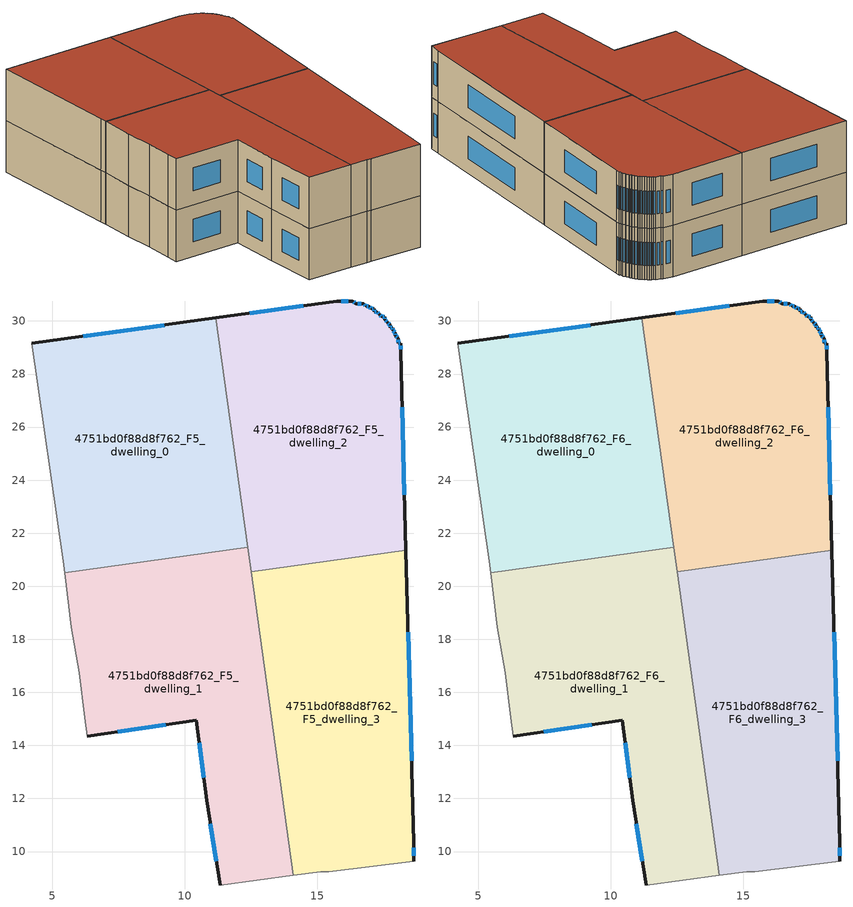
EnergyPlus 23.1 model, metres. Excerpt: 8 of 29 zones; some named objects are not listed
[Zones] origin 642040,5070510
4751bd0f88d8f762_F5_dwelling_0
 floor to 4751bd0f88d8f762_F4_dwelling_0 (EU_floor_Construction): 11.17,30.12 12.37,21.47 5.48,20.51 5.43,20.95 4.23,29.16 z15
 wall outside (EU_wall_Construction): 11.17,30.12 4.23,29.16 z15:18
 wall to 4751bd0f88d8f762_F5_dwelling_1 (EU_wall_Construction): 5.48,20.51 12.37,21.47 z15:18
 wall adiabatic (EU_wall_Construction): 4.23,29.16 5.43,20.95 5.48,20.51 z15:18
 wall to 4751bd0f88d8f762_F5_dwelling_2 (EU_wall_Construction): 12.37,21.47 11.17,30.12 z15:18
 window (EU_Window_Construction): 9.23,29.85 6.18,29.42 z15.84:17.16
4751bd0f88d8f762_F5_dwelling_1
 floor to 4751bd0f88d8f762_F4_dwelling_1 (EU_floor_Construction): 12.37,21.47 14.09,9.1 11.33,8.74 10.83,11.94 10.43,14.94 6.33,14.34 6.23,15.04 6.03,16.75 5.73,18.45 5.48,20.51 z15
 wall outside (EU_wall_Construction): 6.33,14.34 10.43,14.94 10.83,11.94 11.33,8.74 z15:18
 wall adiabatic (EU_wall_Construction): 5.48,20.51 5.73,18.45 6.03,16.75 6.23,15.04 6.33,14.34 / 11.33,8.74 14.09,9.1 z15:18
 wall to 4751bd0f88d8f762_F5_dwelling_3 (EU_wall_Construction): 14.09,9.1 12.5,20.54 z15:18
 wall to 4751bd0f88d8f762_F5_dwelling_2 (EU_wall_Construction): 12.5,20.54 12.37,21.47 z15:18
 window (EU_Window_Construction): 10.97,11.04 11.19,9.64 / 10.55,14.1 10.72,12.78 / 7.48,14.51 9.28,14.78 z15.84:17.16
4751bd0f88d8f762_F5_dwelling_2
 floor to 4751bd0f88d8f762_F4_dwelling_2 (EU_floor_Construction): 17.54,30.15 17.54,30.05 17.64,29.95 17.74,29.85 17.74,29.75 17.84,29.75 17.84,29.65 17.94,29.55 17.94,29.45 18.04,29.35 18.04,29.15 18.14,29.15 18.14,28.85 18.34,21.35 12.5,20.54 11.17,30.12 15.74,30.75 16.34,30.75 16.44,30.65 16.74,30.65 16.84,30.55 16.94,30.55 17.04,30.45 17.14,30.45 17.14,30.35 17.24,30.35 17.34,30.25 17.44,30.15 z15
 wall outside (EU_wall_Construction): 18.34,21.35 18.14,28.85 18.14,29.15 18.04,29.15 18.04,29.35 17.94,29.45 17.94,29.55 17.84,29.65 17.84,29.75 17.74,29.75 17.74,29.85 17.64,29.95 17.54,30.05 17.54,30.15 17.44,30.15 17.34,30.25 17.24,30.35 17.14,30.35 17.14,30.45 17.04,30.45 16.94,30.55 16.84,30.55 16.74,30.65 16.44,30.65 16.34,30.75 15.74,30.75 11.17,30.12 z15:18
 wall to 4751bd0f88d8f762_F5_dwelling_3 (EU_wall_Construction): 12.5,20.54 18.34,21.35 z15:18
 window (EU_Window_Construction): 16.91,30.55 16.87,30.55 / 17.01,30.48 16.97,30.52 / 17.11,30.45 17.07,30.45 / 17.14,30.38 17.14,30.42 / 17.21,30.35 17.17,30.35 / 17.31,30.28 17.27,30.32 / 17.41,30.18 17.37,30.22 / 17.51,30.15 17.47,30.15 / 17.54,30.08 17.54,30.12 / 17.61,29.98 17.57,30.02 / 17.71,29.88 17.67,29.92 / 17.74,29.78 17.74,29.82 / 17.81,29.75 17.77,29.75 / 17.84,29.68 17.84,29.72 / 17.91,29.58 17.87,29.62 / 17.94,29.48 17.94,29.52 / 18.01,29.38 17.97,29.42 / 18.04,29.21 18.04,29.29 / 18.11,29.15 18.07,29.15 / 18.14,28.94 18.14,29.07 / 18.29,23.45 18.2,26.75 / 14.46,30.58 12.45,30.3 / 16.17,30.75 15.91,30.75 / 16.41,30.68 16.37,30.72 / 16.66,30.65 16.53,30.65 / 16.81,30.58 16.77,30.62 z15.84:17.16
4751bd0f88d8f762_F5_dwelling_3
 floor to 4751bd0f88d8f762_F4_dwelling_3 (EU_floor_Construction): 18.34,21.35 18.64,10.34 18.64,9.64 15.44,9.24 15.14,9.24 14.09,9.1 12.5,20.54 z15
 wall outside (EU_wall_Construction): 18.64,9.64 18.64,10.34 18.34,21.35 z15:18
 wall adiabatic (EU_wall_Construction): 14.09,9.1 15.14,9.24 15.44,9.24 18.64,9.64 z15:18
 window (EU_Window_Construction): 18.55,13.42 18.42,18.27 / 18.64,9.83 18.64,10.14 z15.84:17.16
4751bd0f88d8f762_F6_dwelling_0
 floor to 4751bd0f88d8f762_F5_dwelling_0 (EU_floor_Construction): 11.17,30.12 12.37,21.47 5.48,20.51 5.43,20.95 4.23,29.16 z18
 wall outside (EU_wall_Construction): 11.17,30.12 4.23,29.16 z18:21
 wall to 4751bd0f88d8f762_F6_dwelling_1 (EU_wall_Construction): 5.48,20.51 12.37,21.47 z18:21
 wall adiabatic (EU_wall_Construction): 4.23,29.16 5.43,20.95 5.48,20.51 z18:21
 wall to 4751bd0f88d8f762_F6_dwelling_2 (EU_wall_Construction): 12.37,21.47 11.17,30.12 z18:21
 window (EU_Window_Construction): 9.23,29.85 6.18,29.42 z18.84:20.16
 roof outside (EU_roof_Construction): 12.37,21.47 11.17,30.12 4.23,29.16 5.43,20.95 5.48,20.51 z21
4751bd0f88d8f762_F6_dwelling_1
 floor to 4751bd0f88d8f762_F5_dwelling_1 (EU_floor_Construction): 12.37,21.47 14.09,9.1 11.33,8.74 10.83,11.94 10.43,14.94 6.33,14.34 6.23,15.04 6.03,16.75 5.73,18.45 5.48,20.51 z18
 wall outside (EU_wall_Construction): 6.33,14.34 10.43,14.94 10.83,11.94 11.33,8.74 z18:21
 wall adiabatic (EU_wall_Construction): 5.48,20.51 5.73,18.45 6.03,16.75 6.23,15.04 6.33,14.34 / 11.33,8.74 14.09,9.1 z18:21
 wall to 4751bd0f88d8f762_F6_dwelling_3 (EU_wall_Construction): 14.09,9.1 12.5,20.54 z18:21
 wall to 4751bd0f88d8f762_F6_dwelling_2 (EU_wall_Construction): 12.5,20.54 12.37,21.47 z18:21
 window (EU_Window_Construction): 10.97,11.04 11.19,9.64 / 10.55,14.1 10.72,12.78 / 7.48,14.51 9.28,14.78 z18.84:20.16
 roof outside (EU_roof_Construction): 14.09,9.1 12.37,21.47 5.48,20.51 5.73,18.45 6.03,16.75 6.23,15.04 6.33,14.34 10.43,14.94 10.83,11.94 11.33,8.74 z21
4751bd0f88d8f762_F6_dwelling_2
 floor to 4751bd0f88d8f762_F5_dwelling_2 (EU_floor_Construction): 17.54,30.15 17.54,30.05 17.64,29.95 17.74,29.85 17.74,29.75 17.84,29.75 17.84,29.65 17.94,29.55 17.94,29.45 18.04,29.35 18.04,29.15 18.14,29.15 18.14,28.85 18.34,21.35 12.5,20.54 11.17,30.12 15.74,30.75 16.34,30.75 16.44,30.65 16.74,30.65 16.84,30.55 16.94,30.55 17.04,30.45 17.14,30.45 17.14,30.35 17.24,30.35 17.34,30.25 17.44,30.15 z18
 wall outside (EU_wall_Construction): 18.34,21.35 18.14,28.85 18.14,29.15 18.04,29.15 18.04,29.35 17.94,29.45 17.94,29.55 17.84,29.65 17.84,29.75 17.74,29.75 17.74,29.85 17.64,29.95 17.54,30.05 17.54,30.15 17.44,30.15 17.34,30.25 17.24,30.35 17.14,30.35 17.14,30.45 17.04,30.45 16.94,30.55 16.84,30.55 16.74,30.65 16.44,30.65 16.34,30.75 15.74,30.75 11.17,30.12 z18:21
 wall to 4751bd0f88d8f762_F6_dwelling_3 (EU_wall_Construction): 12.5,20.54 18.34,21.35 z18:21
 window (EU_Window_Construction): 16.91,30.55 16.87,30.55 / 17.01,30.48 16.97,30.52 / 17.11,30.45 17.07,30.45 / 17.14,30.38 17.14,30.42 / 17.21,30.35 17.17,30.35 / 17.31,30.28 17.27,30.32 / 17.41,30.18 17.37,30.22 / 17.51,30.15 17.47,30.15 / 17.54,30.08 17.54,30.12 / 17.61,29.98 17.57,30.02 / 17.71,29.88 17.67,29.92 / 17.74,29.78 17.74,29.82 / 17.81,29.75 17.77,29.75 / 17.84,29.68 17.84,29.72 / 17.91,29.58 17.87,29.62 / 17.94,29.48 17.94,29.52 / 18.01,29.38 17.97,29.42 / 18.04,29.21 18.04,29.29 / 18.11,29.15 18.07,29.15 / 18.14,28.94 18.14,29.07 / 18.29,23.45 18.2,26.75 / 14.46,30.58 12.45,30.3 / 16.17,30.75 15.91,30.75 / 16.41,30.68 16.37,30.72 / 16.66,30.65 16.53,30.65 / 16.81,30.58 16.77,30.62 z18.84:20.16
 roof outside (EU_roof_Construction): 18.34,21.35 18.14,28.85 18.14,29.15 18.04,29.15 18.04,29.35 17.94,29.45 17.94,29.55 17.84,29.65 17.84,29.75 17.74,29.75 17.74,29.85 17.64,29.95 17.54,30.05 17.54,30.15 17.44,30.15 17.34,30.25 17.24,30.35 17.14,30.35 17.14,30.45 17.04,30.45 16.94,30.55 16.84,30.55 16.74,30.65 16.44,30.65 16.34,30.75 15.74,30.75 11.17,30.12 12.5,20.54 z21
4751bd0f88d8f762_F6_dwelling_3
 floor to 4751bd0f88d8f762_F5_dwelling_3 (EU_floor_Construction): 18.34,21.35 18.64,10.34 18.64,9.64 15.44,9.24 15.14,9.24 14.09,9.1 12.5,20.54 z18
 wall outside (EU_wall_Construction): 18.64,9.64 18.64,10.34 18.34,21.35 z18:21
 wall adiabatic (EU_wall_Construction): 14.09,9.1 15.14,9.24 15.44,9.24 18.64,9.64 z18:21
 window (EU_Window_Construction): 18.55,13.42 18.42,18.27 / 18.64,9.83 18.64,10.14 z18.84:20.16
 roof outside (EU_roof_Construction): 18.64,9.64 18.64,10.34 18.34,21.35 12.5,20.54 14.09,9.1 15.14,9.24 15.44,9.24 z21
[Building]
EU S2 Campaign: North Axis=0; Terrain=City; Solar Distribution=FullExterior
[Site:Location]
Lyon-Bron: Latitude=45.75; Longitude=5; Time Zone=1; Elevation=198
[SizingPeriod:WeatherFileDays]
AnnualSizingPeriod: Begin Month=1; Begin Day of Month=1; End Month=12; End Day of Month=31; Day of Week for Start Day=Monday; Use Weather File Daylight Saving Period=No; Use Weather File Rain and Snow Indicators=No
[MATERIAL]
EU_InternalMass_Material: Roughness=MediumRough; Thickness=0.1; Conductivity=1; Density=1800; Specific Heat=900; Thermal Absorptance=0.9; Solar Absorptance=0.7; Visible Absorptance=0.7
[MATERIAL:NOMASS] Roughness=MediumRough; Thermal Absorptance=0.9; Solar Absorptance=0.7; Visible Absorptance=0.7
Name | Thermal Resistance
EU_wall_NoMass | 0.776494
EU_roof_NoMass | 0.486893
EU_floor_NoMass | 0.421597
[WINDOWMATERIAL:SIMPLEGLAZINGSYSTEM]
EU_Window_SimpleGlazing: UFactor=4.24961; Solar Heat Gain Coefficient=0.83; Visible Transmittance=0.83
[CONSTRUCTION]
EU_wall_Construction: EU_wall_NoMass
EU_roof_Construction: EU_roof_NoMass
EU_floor_Construction: EU_floor_NoMass
EU_InternalMass_Construction: EU_InternalMass_Material
EU_Window_Construction: EU_Window_SimpleGlazing
[ZONE] Type=1; Multiplier=1; Ceiling Height=autocalculate; Floor Area=autocalculate; Part of Total Floor Area=Yes
Name | Volume
4751bd0f88d8f762_F5_dwelling_0; 4751bd0f88d8f762_F6_dwelling_0 | 182.711
4751bd0f88d8f762_F5_dwelling_1; 4751bd0f88d8f762_F6_dwelling_1 | 182.729
4751bd0f88d8f762_F5_dwelling_2; 4751bd0f88d8f762_F6_dwelling_2 | 182.714
4751bd0f88d8f762_F5_dwelling_3; 4751bd0f88d8f762_F6_dwelling_3 | 182.722
[INTERNALMASS] Construction=EU_InternalMass_Construction
Name | Zone or ZoneList | Surface Area
4751bd0f88d8f762_F5_dwelling_0_EU_InternalMass | 4751bd0f88d8f762_F5_dwelling_0 | 60.9033
4751bd0f88d8f762_F5_dwelling_1_EU_InternalMass | 4751bd0f88d8f762_F5_dwelling_1 | 60.9098
4751bd0f88d8f762_F5_dwelling_2_EU_InternalMass | 4751bd0f88d8f762_F5_dwelling_2 | 60.9039
4751bd0f88d8f762_F5_dwelling_3_EU_InternalMass | 4751bd0f88d8f762_F5_dwelling_3 | 60.9075
4751bd0f88d8f762_F6_dwelling_0_EU_InternalMass | 4751bd0f88d8f762_F6_dwelling_0 | 60.9033
4751bd0f88d8f762_F6_dwelling_1_EU_InternalMass | 4751bd0f88d8f762_F6_dwelling_1 | 60.9098
4751bd0f88d8f762_F6_dwelling_2_EU_InternalMass | 4751bd0f88d8f762_F6_dwelling_2 | 60.9039
4751bd0f88d8f762_F6_dwelling_3_EU_InternalMass | 4751bd0f88d8f762_F6_dwelling_3 | 60.9075
[OTHEREQUIPMENT] Fuel Type=Electricity; Design Level Calculation Method=Watts/Area; Power per Zone Floor Area=1; Fraction Latent=0; Fraction Radiant=0; Fraction Lost=0; Carbon Dioxide Generation Rate=0; EndUse Subcategory=EU_Step8_InternalGains
Name | Zone or ZoneList or Space or SpaceList | Schedule
EU_Step8_InternalGain_4751bd0f88d8f762_F5_dwelling_0_f000 | 4751bd0f88d8f762_F5_dwelling_0 | EU_Step8_GainSchedule_4751bd0f88d8f762_F5_dwelling_0_f000
EU_Step8_InternalGain_4751bd0f88d8f762_F5_dwelling_1_f000 | 4751bd0f88d8f762_F5_dwelling_1 | EU_Step8_GainSchedule_4751bd0f88d8f762_F5_dwelling_1_f000
EU_Step8_InternalGain_4751bd0f88d8f762_F5_dwelling_2_f000 | 4751bd0f88d8f762_F5_dwelling_2 | EU_Step8_GainSchedule_4751bd0f88d8f762_F5_dwelling_2_f000
EU_Step8_InternalGain_4751bd0f88d8f762_F5_dwelling_3_f000 | 4751bd0f88d8f762_F5_dwelling_3 | EU_Step8_GainSchedule_4751bd0f88d8f762_F5_dwelling_3_f000
EU_Step8_InternalGain_4751bd0f88d8f762_F6_dwelling_0_f000 | 4751bd0f88d8f762_F6_dwelling_0 | EU_Step8_GainSchedule_4751bd0f88d8f762_F6_dwelling_0_f000
EU_Step8_InternalGain_4751bd0f88d8f762_F6_dwelling_1_f000 | 4751bd0f88d8f762_F6_dwelling_1 | EU_Step8_GainSchedule_4751bd0f88d8f762_F6_dwelling_1_f000
EU_Step8_InternalGain_4751bd0f88d8f762_F6_dwelling_2_f000 | 4751bd0f88d8f762_F6_dwelling_2 | EU_Step8_GainSchedule_4751bd0f88d8f762_F6_dwelling_2_f000
EU_Step8_InternalGain_4751bd0f88d8f762_F6_dwelling_3_f000 | 4751bd0f88d8f762_F6_dwelling_3 | EU_Step8_GainSchedule_4751bd0f88d8f762_F6_dwelling_3_f000
[ZONEVENTILATION:DESIGNFLOWRATE] Schedule=EU_AlwaysOn; Design Flow Rate Calculation Method=AirChanges/Hour; Air Changes per Hour=0.693814; Ventilation Type=Natural; Fan Pressure Rise=0; Fan Total Efficiency=1; Constant Term Coefficient=1; Temperature Term Coefficient=0; Velocity Term Coefficient=0; Velocity Squared Term Coefficient=0; Minimum Indoor Temperature=-100; Maximum Indoor Temperature=100; Delta Temperature=-100; Minimum Outdoor Temperature=-100; Maximum Outdoor Temperature=100; Maximum Wind Speed=40
Name | Zone or ZoneList or Space or SpaceList
EU_ConstantAir_4751bd0f88d8f762_F5_dwelling_0 | 4751bd0f88d8f762_F5_dwelling_0
EU_ConstantAir_4751bd0f88d8f762_F5_dwelling_1 | 4751bd0f88d8f762_F5_dwelling_1
EU_ConstantAir_4751bd0f88d8f762_F5_dwelling_2 | 4751bd0f88d8f762_F5_dwelling_2
EU_ConstantAir_4751bd0f88d8f762_F5_dwelling_3 | 4751bd0f88d8f762_F5_dwelling_3
EU_ConstantAir_4751bd0f88d8f762_F6_dwelling_0 | 4751bd0f88d8f762_F6_dwelling_0
EU_ConstantAir_4751bd0f88d8f762_F6_dwelling_1 | 4751bd0f88d8f762_F6_dwelling_1
EU_ConstantAir_4751bd0f88d8f762_F6_dwelling_2 | 4751bd0f88d8f762_F6_dwelling_2
EU_ConstantAir_4751bd0f88d8f762_F6_dwelling_3 | 4751bd0f88d8f762_F6_dwelling_3
[HVACTEMPLATE:ZONE:IDEALLOADSAIRSYSTEM] System Availability Schedule=EU_AlwaysOn; Maximum Heating Supply Air Temperature=50; Minimum Cooling Supply Air Temperature=13; Maximum Heating Supply Air Humidity Ratio=0.0156; Minimum Cooling Supply Air Humidity Ratio=0.0077; Heating Limit=NoLimit; Cooling Limit=NoLimit; Heating Availability Schedule=EU_AlwaysOn; Cooling Availability Schedule=EU_CoolingOff; Dehumidification Control Type=ConstantSensibleHeatRatio; Cooling Sensible Heat Ratio=0.7; Dehumidification Setpoint=60; Humidification Control Type=None; Humidification Setpoint=30; Outdoor Air Method=None; Outdoor Air Flow Rate per Person=0.00944; Outdoor Air Flow Rate per Zone Floor Area=0; Outdoor Air Flow Rate per Zone=0; Demand Controlled Ventilation Type=None; Outdoor Air Economizer Type=NoEconomizer; Heat Recovery Type=None; Sensible Heat Recovery Effectiveness=0.7; Latent Heat Recovery Effectiveness=0.65
Name | Template Thermostat
4751bd0f88d8f762_F5_dwelling_0 | EU_HeatOnly_4751bd0f88d8f762_F5_dwelling_0
4751bd0f88d8f762_F5_dwelling_1 | EU_HeatOnly_4751bd0f88d8f762_F5_dwelling_1
4751bd0f88d8f762_F5_dwelling_2 | EU_HeatOnly_4751bd0f88d8f762_F5_dwelling_2
4751bd0f88d8f762_F5_dwelling_3 | EU_HeatOnly_4751bd0f88d8f762_F5_dwelling_3
4751bd0f88d8f762_F6_dwelling_0 | EU_HeatOnly_4751bd0f88d8f762_F6_dwelling_0
4751bd0f88d8f762_F6_dwelling_1 | EU_HeatOnly_4751bd0f88d8f762_F6_dwelling_1
4751bd0f88d8f762_F6_dwelling_2 | EU_HeatOnly_4751bd0f88d8f762_F6_dwelling_2
4751bd0f88d8f762_F6_dwelling_3 | EU_HeatOnly_4751bd0f88d8f762_F6_dwelling_3
[SIZING:ZONE] Zone Cooling Design Supply Air Temperature Input Method=SupplyAirTemperature; Zone Cooling Design Supply Air Temperature=13; Zone Heating Design Supply Air Temperature Input Method=SupplyAirTemperature; Zone Heating Design Supply Air Temperature=50; Zone Cooling Design Supply Air Humidity Ratio=0.008; Zone Heating Design Supply Air Humidity Ratio=0.008; Cooling Design Air Flow Method=DesignDay; Cooling Design Air Flow Rate=0; Cooling Minimum Air Flow per Zone Floor Area=0.000762; Cooling Minimum Air Flow=0; Cooling Minimum Air Flow Fraction=0.2; Heating Design Air Flow Method=DesignDay; Heating Design Air Flow Rate=0; Heating Maximum Air Flow per Zone Floor Area=0.002032; Heating Maximum Air Flow=0.141576; Heating Maximum Air Flow Fraction=0.3; Account for Dedicated Outdoor Air System=No; Dedicated Outdoor Air System Control Strategy=NeutralSupplyAir; Dedicated Outdoor Air Low Setpoint Temperature for Design=autosize; Dedicated Outdoor Air High Setpoint Temperature for Design=autosize; Zone Load Sizing Method=Sensible Load Only No Latent Load; Zone Latent Cooling Design Supply Air Humidity Ratio Input Method=HumidityRatioDifference; Zone Cooling Design Supply Air Humidity Ratio Difference=0.005; Zone Latent Heating Design Supply Air Humidity Ratio Input Method=HumidityRatioDifference; Zone Humidification Design Supply Air Humidity Ratio Difference=0.005
4751bd0f88d8f762_F5_dwelling_0; 4751bd0f88d8f762_F5_dwelling_1; 4751bd0f88d8f762_F5_dwelling_2; 4751bd0f88d8f762_F5_dwelling_3; 4751bd0f88d8f762_F6_dwelling_0; 4751bd0f88d8f762_F6_dwelling_1; 4751bd0f88d8f762_F6_dwelling_2; 4751bd0f88d8f762_F6_dwelling_3
[SCHEDULE:CONSTANT]
Name | Hourly Value
EU_AlwaysOn | 1
EU_CoolingOff | 0
[SCHEDULE:FILE] Column Number=1; Rows to Skip at Top=0; Number of Hours of Data=8760; Column Separator=Comma; Interpolate to Timestep=No; Minutes per Item=60; Adjust Schedule for Daylight Savings=Yes
Name | File
EU_Step8_GainSchedule_4751bd0f88d8f762_F5_dwelling_0_f000 | ../../schedules/4751bd0f88d8f762/4751bd0f88d8f762_F5_dwelling_0_f000_gain.csv
EU_Step8_GainSchedule_4751bd0f88d8f762_F5_dwelling_1_f000 | ../../schedules/4751bd0f88d8f762/4751bd0f88d8f762_F5_dwelling_1_f000_gain.csv
EU_Step8_GainSchedule_4751bd0f88d8f762_F5_dwelling_2_f000 | ../../schedules/4751bd0f88d8f762/4751bd0f88d8f762_F5_dwelling_2_f000_gain.csv
EU_Step8_GainSchedule_4751bd0f88d8f762_F5_dwelling_3_f000 | ../../schedules/4751bd0f88d8f762/4751bd0f88d8f762_F5_dwelling_3_f000_gain.csv
EU_Step8_GainSchedule_4751bd0f88d8f762_F6_dwelling_0_f000 | ../../schedules/4751bd0f88d8f762/4751bd0f88d8f762_F6_dwelling_0_f000_gain.csv
EU_Step8_GainSchedule_4751bd0f88d8f762_F6_dwelling_1_f000 | ../../schedules/4751bd0f88d8f762/4751bd0f88d8f762_F6_dwelling_1_f000_gain.csv
EU_Step8_GainSchedule_4751bd0f88d8f762_F6_dwelling_2_f000 | ../../schedules/4751bd0f88d8f762/4751bd0f88d8f762_F6_dwelling_2_f000_gain.csv
EU_Step8_GainSchedule_4751bd0f88d8f762_F6_dwelling_3_f000 | ../../schedules/4751bd0f88d8f762/4751bd0f88d8f762_F6_dwelling_3_f000_gain.csv
